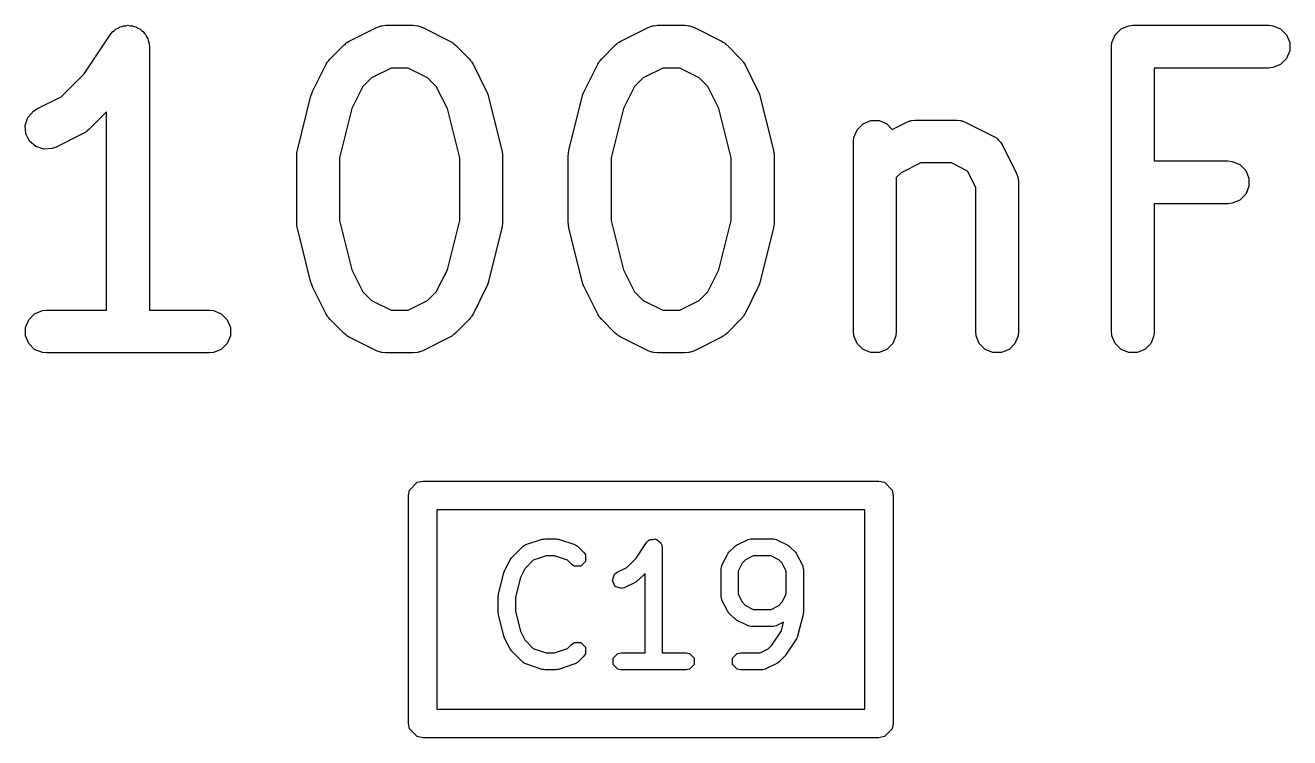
# Model space of a CAD drawing. Extents: x 4.17 to 6.89, y -6.18 to -1.34.
# Drawn here: x 6.3703 to 6.5449, y -5.372 to -5.2736 of the extents above; entities that cross this region are included whole.
import ezdxf

# ---------------------------------------------------------------- set-up
doc = ezdxf.new("R2010")
doc.units = 0
doc.header["$MEASUREMENT"] = 0
doc.layers.add('BLACK', color=7, linetype='CONTINUOUS')

msp = doc.modelspace()

# ---------------------------------------------------------------- linework, layer by layer
at = {"layer": 'BLACK', "linetype": 'CONTINUOUS'}
for p, q in [((6.37847, -5.28031), (6.38206, -5.27493)), ((6.38206, -5.27493), (6.38242, -5.27448)), ((6.38206, -5.27493), (6.38206, -5.27493)), ((6.38206, -5.27493), (6.38206, -5.27493)), ((6.38206, -5.27493), (6.38206, -5.27493)), ((6.38242, -5.27448), (6.38267, -5.27432)), ((6.38267, -5.27432), (6.38287, -5.27411)), ((6.38287, -5.27411), (6.38314, -5.274)), ((6.38314, -5.274), (6.38338, -5.27384)), ((6.38338, -5.27384), (6.38367, -5.27378)), ((6.38367, -5.27378), (6.38394, -5.27367)), ((6.38394, -5.27367), (6.38423, -5.27367)), ((6.38423, -5.27367), (6.38451, -5.27361)), ((6.38451, -5.27361), (6.3848, -5.27367)), ((6.3848, -5.27367), (6.38509, -5.27367)), ((6.38509, -5.27367), (6.38536, -5.27378)), ((6.38536, -5.27378), (6.38564, -5.27384)), ((6.38564, -5.27384), (6.38588, -5.274)), ((6.38588, -5.274), (6.38615, -5.27411)), ((6.38615, -5.27411), (6.38636, -5.27432)), ((6.38636, -5.27432), (6.3866, -5.27448)), ((6.3866, -5.27448), (6.38676, -5.27472)), ((6.38676, -5.27472), (6.38697, -5.27493)), ((6.38697, -5.27493), (6.38708, -5.27519)), ((6.41506, -5.2758), (6.41881, -5.27393)), ((6.41881, -5.27393), (6.41936, -5.27372)), ((6.41936, -5.27372), (6.41946, -5.27371)), ((6.41946, -5.27371), (6.41956, -5.27367)), ((6.41956, -5.27367), (6.42013, -5.27361)), ((6.42013, -5.27361), (6.42388, -5.27361)), ((6.42388, -5.27361), (6.42446, -5.27367)), ((6.42446, -5.27367), (6.42456, -5.27371)), ((6.42456, -5.27371), (6.42466, -5.27372)), ((6.42466, -5.27372), (6.42521, -5.27393)), ((6.42521, -5.27393), (6.42895, -5.2758)), ((6.45256, -5.2758), (6.45631, -5.27393)), ((6.45631, -5.27393), (6.45685, -5.27372)), ((6.45685, -5.27372), (6.45696, -5.27371)), ((6.45696, -5.27371), (6.45705, -5.27367)), ((6.45705, -5.27367), (6.45763, -5.27361)), ((6.45763, -5.27361), (6.46138, -5.27361)), ((6.46138, -5.27361), (6.46196, -5.27367)), ((6.46196, -5.27367), (6.46205, -5.27371)), ((6.46205, -5.27371), (6.46216, -5.27372)), ((6.46216, -5.27372), (6.4627, -5.27393)), ((6.4627, -5.27393), (6.46645, -5.2758)), ((6.52035, -5.27599), (6.52079, -5.27493)), ((6.52079, -5.27493), (6.52161, -5.27411)), ((6.52161, -5.27411), (6.52267, -5.27367)), ((6.52267, -5.27367), (6.52325, -5.27361)), ((6.52325, -5.27361), (6.54199, -5.27361)), ((6.54199, -5.27361), (6.54257, -5.27367)), ((6.54257, -5.27367), (6.54364, -5.27411)), ((6.54364, -5.27411), (6.54445, -5.27493)), ((6.54445, -5.27493), (6.54489, -5.27599)), ((6.38708, -5.27519), (6.38724, -5.27543)), ((6.38724, -5.27543), (6.3873, -5.27572)), ((6.3873, -5.27572), (6.38741, -5.27599)), ((6.38741, -5.27599), (6.38747, -5.27656)), ((6.38747, -5.27656), (6.38747, -5.27656)), ((6.38747, -5.27656), (6.38747, -5.27657)), ((6.38747, -5.27657), (6.38747, -5.27657)), ((6.38747, -5.27657), (6.38747, -5.31299)), ((6.41242, -5.27823), (6.4143, -5.27635)), ((6.4143, -5.27635), (6.41452, -5.27617)), ((6.41452, -5.27617), (6.41458, -5.27611)), ((6.41458, -5.27611), (6.41466, -5.27605)), ((6.41466, -5.27605), (6.41474, -5.27599)), ((6.41474, -5.27599), (6.41482, -5.27596)), ((6.41482, -5.27596), (6.41506, -5.2758)), ((6.42895, -5.2758), (6.4292, -5.27596)), ((6.4292, -5.27596), (6.42927, -5.27599)), ((6.42927, -5.27599), (6.42936, -5.27605)), ((6.42936, -5.27605), (6.42944, -5.27611)), ((6.42944, -5.27611), (6.4295, -5.27617)), ((6.4295, -5.27617), (6.42972, -5.27635)), ((6.42972, -5.27635), (6.4316, -5.27823)), ((6.44992, -5.27823), (6.45179, -5.27635)), ((6.45179, -5.27635), (6.45202, -5.27617)), ((6.45202, -5.27617), (6.45207, -5.27611)), ((6.45207, -5.27611), (6.45216, -5.27605)), ((6.45216, -5.27605), (6.45224, -5.27599)), ((6.45224, -5.27599), (6.45231, -5.27596)), ((6.45231, -5.27596), (6.45256, -5.2758)), ((6.46645, -5.2758), (6.4667, -5.27596)), ((6.4667, -5.27596), (6.46677, -5.27599)), ((6.46677, -5.27599), (6.46685, -5.27605)), ((6.46685, -5.27605), (6.46694, -5.27611)), ((6.46694, -5.27611), (6.46699, -5.27617)), ((6.46699, -5.27617), (6.46722, -5.27635)), ((6.46722, -5.27635), (6.46909, -5.27823)), ((6.52029, -5.27657), (6.52035, -5.27599)), ((6.52029, -5.31594), (6.52029, -5.27657)), ((6.54489, -5.27599), (6.54489, -5.27714)), ((6.41212, -5.2786), (6.41218, -5.27851)), ((6.41218, -5.27851), (6.41224, -5.27846)), ((6.41224, -5.27846), (6.41242, -5.27823)), ((6.4316, -5.27823), (6.43178, -5.27846)), ((6.43178, -5.27846), (6.43184, -5.27851)), ((6.43184, -5.27851), (6.4319, -5.2786)), ((6.44962, -5.2786), (6.44967, -5.27851)), ((6.44967, -5.27851), (6.44973, -5.27846)), ((6.44973, -5.27846), (6.44992, -5.27823)), ((6.46909, -5.27823), (6.46928, -5.27846)), ((6.46928, -5.27846), (6.46934, -5.27851)), ((6.46934, -5.27851), (6.46939, -5.2786)), ((6.54445, -5.27821), (6.54364, -5.27902)), ((6.54489, -5.27714), (6.54445, -5.27821)), ((6.40999, -5.28275), (6.41187, -5.279)), ((6.41187, -5.279), (6.41203, -5.27875)), ((6.41203, -5.27875), (6.41206, -5.27868)), ((6.41206, -5.27868), (6.41212, -5.2786)), ((6.42083, -5.27952), (6.41813, -5.28087)), ((6.42319, -5.27952), (6.42083, -5.27952)), ((6.42588, -5.28087), (6.42319, -5.27952)), ((6.4319, -5.2786), (6.43196, -5.27868)), ((6.43196, -5.27868), (6.43199, -5.27875)), ((6.43199, -5.27875), (6.43215, -5.279)), ((6.43215, -5.279), (6.43402, -5.28275)), ((6.44749, -5.28275), (6.44936, -5.279)), ((6.44936, -5.279), (6.44952, -5.27875)), ((6.44952, -5.27875), (6.44955, -5.27868)), ((6.44955, -5.27868), (6.44962, -5.2786)), ((6.45833, -5.27952), (6.45563, -5.28087)), ((6.46068, -5.27952), (6.45833, -5.27952)), ((6.46338, -5.28087), (6.46068, -5.27952)), ((6.46939, -5.2786), (6.46946, -5.27868)), ((6.46946, -5.27868), (6.46949, -5.27875)), ((6.46949, -5.27875), (6.46965, -5.279)), ((6.46965, -5.279), (6.47152, -5.28275)), ((6.54199, -5.27952), (6.5262, -5.27952)), ((6.5262, -5.27952), (6.5262, -5.29236)), ((6.54257, -5.27946), (6.54199, -5.27952)), ((6.54364, -5.27902), (6.54257, -5.27946)), ((6.37527, -5.28351), (6.37847, -5.28031)), ((6.41813, -5.28087), (6.41694, -5.28207)), ((6.42708, -5.28207), (6.42588, -5.28087)), ((6.45563, -5.28087), (6.45443, -5.28207)), ((6.46458, -5.28207), (6.46338, -5.28087)), ((6.37195, -5.28518), (6.37527, -5.28351)), ((6.4079, -5.29085), (6.40977, -5.28335)), ((6.40977, -5.28335), (6.40979, -5.28331)), ((6.40979, -5.28329), (6.40988, -5.28305)), ((6.40979, -5.28331), (6.40979, -5.28329)), ((6.40988, -5.28305), (6.40997, -5.28281)), ((6.40997, -5.28281), (6.40998, -5.28279)), ((6.40998, -5.28279), (6.40999, -5.28275)), ((6.41694, -5.28207), (6.41542, -5.2851)), ((6.4286, -5.2851), (6.42708, -5.28207)), ((6.43402, -5.28275), (6.43404, -5.28279)), ((6.43404, -5.28279), (6.43405, -5.28281)), ((6.43405, -5.28281), (6.43414, -5.28305)), ((6.43414, -5.28305), (6.43423, -5.28329)), ((6.43423, -5.28329), (6.43423, -5.28331)), ((6.43423, -5.28331), (6.43425, -5.28335)), ((6.43425, -5.28335), (6.43612, -5.29085)), ((6.44539, -5.29085), (6.44727, -5.28335)), ((6.44727, -5.28335), (6.44728, -5.28331)), ((6.44728, -5.28329), (6.44737, -5.28305)), ((6.44728, -5.28331), (6.44728, -5.28329)), ((6.44737, -5.28305), (6.44746, -5.28281)), ((6.44746, -5.28281), (6.44747, -5.28279)), ((6.44747, -5.28279), (6.44749, -5.28275)), ((6.45443, -5.28207), (6.45292, -5.2851)), ((6.46609, -5.2851), (6.46458, -5.28207)), ((6.47152, -5.28275), (6.47154, -5.28279)), ((6.47154, -5.28279), (6.47155, -5.28281)), ((6.47155, -5.28281), (6.47164, -5.28305)), ((6.47164, -5.28305), (6.47173, -5.28329)), ((6.47173, -5.28329), (6.47173, -5.28331)), ((6.47173, -5.28331), (6.47174, -5.28335)), ((6.47174, -5.28335), (6.47362, -5.29085)), ((6.3707, -5.28635), (6.37146, -5.28548)), ((6.37146, -5.28548), (6.37195, -5.28518)), ((6.41542, -5.2851), (6.41371, -5.29193)), ((6.43031, -5.29193), (6.4286, -5.2851)), ((6.45292, -5.2851), (6.45121, -5.29193)), ((6.4678, -5.29193), (6.46609, -5.2851)), ((6.37034, -5.28745), (6.3707, -5.28635)), ((6.38156, -5.28557), (6.3791, -5.28803)), ((6.38156, -5.31299), (6.38156, -5.28557)), ((6.48517, -5.28805), (6.48599, -5.28724)), ((6.48599, -5.28724), (6.48705, -5.28679)), ((6.48705, -5.28679), (6.4882, -5.28679)), ((6.4882, -5.28679), (6.48927, -5.28724)), ((6.48927, -5.28724), (6.49003, -5.288)), ((6.49003, -5.288), (6.49193, -5.28705)), ((6.49193, -5.28705), (6.49247, -5.28684)), ((6.49247, -5.28684), (6.49258, -5.28684)), ((6.49258, -5.28684), (6.49267, -5.28679)), ((6.49267, -5.28679), (6.49325, -5.28674)), ((6.49325, -5.28674), (6.49888, -5.28674)), ((6.49888, -5.28674), (6.49945, -5.28679)), ((6.49945, -5.28679), (6.49955, -5.28684)), ((6.49955, -5.28684), (6.49965, -5.28684)), ((6.49965, -5.28684), (6.5002, -5.28705)), ((6.5002, -5.28705), (6.50395, -5.28892)), ((6.37042, -5.2886), (6.37034, -5.28745)), ((6.37093, -5.28963), (6.37042, -5.2886)), ((6.37834, -5.28858), (6.37459, -5.29046)), ((6.37858, -5.28843), (6.37834, -5.28858)), ((6.37866, -5.2884), (6.37858, -5.28843)), ((6.37874, -5.28833), (6.37866, -5.2884)), ((6.37883, -5.28827), (6.37874, -5.28833)), ((6.37888, -5.28822), (6.37883, -5.28827)), ((6.3791, -5.28803), (6.37888, -5.28822)), ((6.48473, -5.28911), (6.48517, -5.28805)), ((6.50395, -5.28892), (6.50404, -5.28899)), ((6.50404, -5.28899), (6.50409, -5.289)), ((6.50409, -5.289), (6.50414, -5.28905)), ((6.3718, -5.29038), (6.37093, -5.28963)), ((6.3729, -5.29075), (6.3718, -5.29038)), ((6.37405, -5.29066), (6.3729, -5.29075)), ((6.37459, -5.29046), (6.37405, -5.29066)), ((6.48467, -5.28969), (6.48473, -5.28911)), ((6.48467, -5.31594), (6.48467, -5.28969)), ((6.50414, -5.28905), (6.50444, -5.28923)), ((6.50444, -5.28923), (6.50468, -5.28951)), ((6.50468, -5.28951), (6.50496, -5.28976)), ((6.50496, -5.28976), (6.50514, -5.29005)), ((6.50514, -5.29005), (6.50519, -5.2901)), ((6.50519, -5.2901), (6.50521, -5.29015)), ((6.50521, -5.29015), (6.50527, -5.29025)), ((6.50527, -5.29025), (6.50714, -5.29399)), ((6.40781, -5.29142), (6.40784, -5.29121)), ((6.40782, -5.29147), (6.40781, -5.29142)), ((6.40781, -5.29157), (6.40782, -5.29147)), ((6.40781, -5.30094), (6.40781, -5.29157)), ((6.40784, -5.29121), (6.40787, -5.29099)), ((6.40787, -5.29099), (6.40788, -5.29095)), ((6.40788, -5.29095), (6.4079, -5.29085)), ((6.41371, -5.29193), (6.41371, -5.30058)), ((6.43031, -5.30058), (6.43031, -5.29193)), ((6.43612, -5.29085), (6.43614, -5.29095)), ((6.43614, -5.29095), (6.43615, -5.29099)), ((6.43615, -5.29099), (6.43618, -5.29121)), ((6.43618, -5.29121), (6.43621, -5.29142)), ((6.43621, -5.29142), (6.4362, -5.29147)), ((6.4362, -5.29147), (6.43621, -5.29157)), ((6.43621, -5.29157), (6.43621, -5.30094)), ((6.4453, -5.29157), (6.44531, -5.29147)), ((6.4453, -5.30094), (6.4453, -5.29157)), ((6.44531, -5.29142), (6.44534, -5.29121)), ((6.44531, -5.29147), (6.44531, -5.29142)), ((6.44534, -5.29121), (6.44536, -5.29099)), ((6.44536, -5.29099), (6.44538, -5.29095)), ((6.44538, -5.29095), (6.44539, -5.29085)), ((6.45121, -5.29193), (6.45121, -5.30058)), ((6.4678, -5.30058), (6.4678, -5.29193)), ((6.47362, -5.29085), (6.47363, -5.29095)), ((6.47363, -5.29095), (6.47365, -5.29099)), ((6.47365, -5.29099), (6.47367, -5.29121)), ((6.47367, -5.29121), (6.4737, -5.29142)), ((6.4737, -5.29142), (6.4737, -5.29147)), ((6.4737, -5.29147), (6.47371, -5.29157)), ((6.47371, -5.29157), (6.47371, -5.30094)), ((6.5262, -5.29236), (6.53637, -5.29236)), ((6.53637, -5.29236), (6.53695, -5.29242)), ((6.53695, -5.29242), (6.53801, -5.29286)), ((6.49125, -5.29399), (6.49058, -5.29466)), ((6.49395, -5.29264), (6.49125, -5.29399)), ((6.49818, -5.29264), (6.49395, -5.29264)), ((6.50042, -5.29377), (6.49818, -5.29264)), ((6.50155, -5.29601), (6.50042, -5.29377)), ((6.50714, -5.29399), (6.50735, -5.29454)), ((6.53801, -5.29286), (6.53883, -5.29367)), ((6.53883, -5.29367), (6.53927, -5.29474)), ((6.49058, -5.29466), (6.49058, -5.31594)), ((6.50735, -5.29454), (6.50735, -5.29464)), ((6.50735, -5.29464), (6.5074, -5.29474)), ((6.5074, -5.29474), (6.50745, -5.29532)), ((6.50745, -5.29532), (6.50745, -5.31594)), ((6.53927, -5.29589), (6.53883, -5.29696)), ((6.53927, -5.29474), (6.53927, -5.29589)), ((6.50155, -5.31594), (6.50155, -5.29601)), ((6.53883, -5.29696), (6.53801, -5.29777)), ((6.53637, -5.29827), (6.5262, -5.29827)), ((6.5262, -5.29827), (6.5262, -5.31594)), ((6.53695, -5.29821), (6.53637, -5.29827)), ((6.53801, -5.29777), (6.53695, -5.29821)), ((6.40782, -5.30104), (6.40781, -5.30094)), ((6.40781, -5.30108), (6.40782, -5.30104)), ((6.40784, -5.3013), (6.40781, -5.30108)), ((6.41371, -5.30058), (6.41542, -5.30741)), ((6.4286, -5.30741), (6.43031, -5.30058)), ((6.43621, -5.30108), (6.43618, -5.3013)), ((6.43621, -5.30094), (6.4362, -5.30104)), ((6.4362, -5.30104), (6.43621, -5.30108)), ((6.44531, -5.30104), (6.4453, -5.30094)), ((6.44531, -5.30108), (6.44531, -5.30104)), ((6.44534, -5.3013), (6.44531, -5.30108)), ((6.45121, -5.30058), (6.45292, -5.30741)), ((6.46609, -5.30741), (6.4678, -5.30058)), ((6.4737, -5.30108), (6.47367, -5.3013)), ((6.47371, -5.30094), (6.4737, -5.30104)), ((6.4737, -5.30104), (6.4737, -5.30108)), ((6.40787, -5.30152), (6.40784, -5.3013)), ((6.40788, -5.30156), (6.40787, -5.30152)), ((6.4079, -5.30166), (6.40788, -5.30156)), ((6.40977, -5.30915), (6.4079, -5.30166)), ((6.43612, -5.30166), (6.43425, -5.30915)), ((6.43614, -5.30156), (6.43612, -5.30166)), ((6.43615, -5.30152), (6.43614, -5.30156)), ((6.43618, -5.3013), (6.43615, -5.30152)), ((6.44536, -5.30152), (6.44534, -5.3013)), ((6.44538, -5.30156), (6.44536, -5.30152)), ((6.44539, -5.30166), (6.44538, -5.30156)), ((6.44727, -5.30915), (6.44539, -5.30166)), ((6.47362, -5.30166), (6.47174, -5.30915)), ((6.47363, -5.30156), (6.47362, -5.30166)), ((6.47365, -5.30152), (6.47363, -5.30156)), ((6.47367, -5.3013), (6.47365, -5.30152)), ((6.41542, -5.30741), (6.41694, -5.31044)), ((6.42708, -5.31044), (6.4286, -5.30741)), ((6.45292, -5.30741), (6.45443, -5.31044)), ((6.46458, -5.31044), (6.46609, -5.30741)), ((6.40979, -5.3092), (6.40977, -5.30915)), ((6.40979, -5.30922), (6.40979, -5.3092)), ((6.40988, -5.30946), (6.40979, -5.30922)), ((6.40997, -5.3097), (6.40988, -5.30946)), ((6.40998, -5.30972), (6.40997, -5.3097)), ((6.40999, -5.30976), (6.40998, -5.30972)), ((6.41187, -5.31351), (6.40999, -5.30976)), ((6.43402, -5.30976), (6.43215, -5.31351)), ((6.43404, -5.30972), (6.43402, -5.30976)), ((6.43405, -5.3097), (6.43404, -5.30972)), ((6.43414, -5.30946), (6.43405, -5.3097)), ((6.43423, -5.30922), (6.43414, -5.30946)), ((6.43425, -5.30915), (6.43423, -5.3092)), ((6.43423, -5.3092), (6.43423, -5.30922)), ((6.44728, -5.3092), (6.44727, -5.30915)), ((6.44728, -5.30922), (6.44728, -5.3092)), ((6.44737, -5.30946), (6.44728, -5.30922)), ((6.44746, -5.3097), (6.44737, -5.30946)), ((6.44747, -5.30972), (6.44746, -5.3097)), ((6.44749, -5.30976), (6.44747, -5.30972)), ((6.44936, -5.31351), (6.44749, -5.30976)), ((6.47152, -5.30976), (6.46965, -5.31351)), ((6.47154, -5.30972), (6.47152, -5.30976)), ((6.47155, -5.3097), (6.47154, -5.30972)), ((6.47164, -5.30946), (6.47155, -5.3097)), ((6.47173, -5.30922), (6.47164, -5.30946)), ((6.47174, -5.30915), (6.47173, -5.3092)), ((6.47173, -5.3092), (6.47173, -5.30922)), ((6.41694, -5.31044), (6.41813, -5.31164)), ((6.41813, -5.31164), (6.42083, -5.31299)), ((6.42319, -5.31299), (6.42588, -5.31164)), ((6.42588, -5.31164), (6.42708, -5.31044)), ((6.45443, -5.31044), (6.45563, -5.31164)), ((6.45563, -5.31164), (6.45833, -5.31299)), ((6.46068, -5.31299), (6.46338, -5.31164)), ((6.46338, -5.31164), (6.46458, -5.31044)), ((6.37163, -5.31348), (6.37269, -5.31304)), ((6.37269, -5.31304), (6.37327, -5.31299)), ((6.37327, -5.31299), (6.38156, -5.31299)), ((6.38747, -5.31299), (6.39576, -5.31299)), ((6.39576, -5.31299), (6.39634, -5.31304)), ((6.39634, -5.31304), (6.3974, -5.31348)), ((6.42083, -5.31299), (6.42319, -5.31299)), ((6.45833, -5.31299), (6.46068, -5.31299)), ((6.37037, -5.31536), (6.37081, -5.3143)), ((6.37081, -5.3143), (6.37163, -5.31348)), ((6.3974, -5.31348), (6.39822, -5.3143)), ((6.39822, -5.3143), (6.39866, -5.31536)), ((6.41203, -5.31376), (6.41187, -5.31351)), ((6.41206, -5.31383), (6.41203, -5.31376)), ((6.41212, -5.31391), (6.41206, -5.31383)), ((6.41218, -5.314), (6.41212, -5.31391)), ((6.41224, -5.31405), (6.41218, -5.314)), ((6.41242, -5.31428), (6.41224, -5.31405)), ((6.4143, -5.31615), (6.41242, -5.31428)), ((6.4316, -5.31428), (6.42972, -5.31615)), ((6.43178, -5.31405), (6.4316, -5.31428)), ((6.43184, -5.314), (6.43178, -5.31405)), ((6.4319, -5.31391), (6.43184, -5.314)), ((6.43196, -5.31383), (6.4319, -5.31391)), ((6.43199, -5.31376), (6.43196, -5.31383)), ((6.43215, -5.31351), (6.43199, -5.31376)), ((6.44952, -5.31376), (6.44936, -5.31351)), ((6.44955, -5.31383), (6.44952, -5.31376)), ((6.44962, -5.31391), (6.44955, -5.31383)), ((6.44967, -5.314), (6.44962, -5.31391)), ((6.44973, -5.31405), (6.44967, -5.314)), ((6.44992, -5.31428), (6.44973, -5.31405)), ((6.45179, -5.31615), (6.44992, -5.31428)), ((6.46909, -5.31428), (6.46722, -5.31615)), ((6.46928, -5.31405), (6.46909, -5.31428)), ((6.46934, -5.314), (6.46928, -5.31405)), ((6.46939, -5.31391), (6.46934, -5.314)), ((6.46946, -5.31383), (6.46939, -5.31391)), ((6.46949, -5.31376), (6.46946, -5.31383)), ((6.46965, -5.31351), (6.46949, -5.31376)), ((6.37037, -5.31651), (6.37037, -5.31536)), ((6.37081, -5.31758), (6.37037, -5.31651)), ((6.39866, -5.31651), (6.39822, -5.31758)), ((6.39866, -5.31536), (6.39866, -5.31651)), ((6.41452, -5.31634), (6.4143, -5.31615)), ((6.41458, -5.3164), (6.41452, -5.31634)), ((6.41466, -5.31645), (6.41458, -5.3164)), ((6.41474, -5.31652), (6.41466, -5.31645)), ((6.41482, -5.31655), (6.41474, -5.31652)), ((6.41506, -5.3167), (6.41482, -5.31655)), ((6.41881, -5.31858), (6.41506, -5.3167)), ((6.42895, -5.3167), (6.42521, -5.31858)), ((6.4292, -5.31655), (6.42895, -5.3167)), ((6.42927, -5.31652), (6.4292, -5.31655)), ((6.42936, -5.31645), (6.42927, -5.31652)), ((6.42944, -5.3164), (6.42936, -5.31645)), ((6.4295, -5.31634), (6.42944, -5.3164)), ((6.42972, -5.31615), (6.4295, -5.31634)), ((6.45202, -5.31634), (6.45179, -5.31615)), ((6.45207, -5.3164), (6.45202, -5.31634)), ((6.45216, -5.31645), (6.45207, -5.3164)), ((6.45224, -5.31652), (6.45216, -5.31645)), ((6.45231, -5.31655), (6.45224, -5.31652)), ((6.45256, -5.3167), (6.45231, -5.31655)), ((6.45631, -5.31858), (6.45256, -5.3167)), ((6.46645, -5.3167), (6.4627, -5.31858)), ((6.4667, -5.31655), (6.46645, -5.3167)), ((6.46677, -5.31652), (6.4667, -5.31655)), ((6.46685, -5.31645), (6.46677, -5.31652)), ((6.46694, -5.3164), (6.46685, -5.31645)), ((6.46699, -5.31634), (6.46694, -5.3164)), ((6.46722, -5.31615), (6.46699, -5.31634)), ((6.48473, -5.31651), (6.48467, -5.31594)), ((6.48517, -5.31758), (6.48473, -5.31651)), ((6.49052, -5.31651), (6.49008, -5.31758)), ((6.49058, -5.31594), (6.49052, -5.31651)), ((6.5016, -5.31651), (6.50155, -5.31594)), ((6.50204, -5.31758), (6.5016, -5.31651)), ((6.5074, -5.31651), (6.50695, -5.31758)), ((6.50745, -5.31594), (6.5074, -5.31651)), ((6.52035, -5.31651), (6.52029, -5.31594)), ((6.52079, -5.31758), (6.52035, -5.31651)), ((6.52614, -5.31651), (6.5257, -5.31758)), ((6.5262, -5.31594), (6.52614, -5.31651)), ((6.37163, -5.31839), (6.37081, -5.31758)), ((6.37269, -5.31883), (6.37163, -5.31839)), ((6.3974, -5.31839), (6.39634, -5.31883)), ((6.39822, -5.31758), (6.3974, -5.31839)), ((6.41936, -5.31879), (6.41881, -5.31858)), ((6.42521, -5.31858), (6.42466, -5.31879)), ((6.45685, -5.31879), (6.45631, -5.31858)), ((6.4627, -5.31858), (6.46216, -5.31879)), ((6.48599, -5.31839), (6.48517, -5.31758)), ((6.48705, -5.31883), (6.48599, -5.31839)), ((6.48927, -5.31839), (6.4882, -5.31883)), ((6.49008, -5.31758), (6.48927, -5.31839)), ((6.50286, -5.31839), (6.50204, -5.31758)), ((6.50392, -5.31883), (6.50286, -5.31839)), ((6.50614, -5.31839), (6.50508, -5.31883)), ((6.50695, -5.31758), (6.50614, -5.31839)), ((6.52161, -5.31839), (6.52079, -5.31758)), ((6.52267, -5.31883), (6.52161, -5.31839)), ((6.52489, -5.31839), (6.52382, -5.31883)), ((6.5257, -5.31758), (6.52489, -5.31839)), ((6.37327, -5.31889), (6.37269, -5.31883)), ((6.39576, -5.31889), (6.37327, -5.31889)), ((6.39634, -5.31883), (6.39576, -5.31889)), ((6.41946, -5.31879), (6.41936, -5.31879)), ((6.41956, -5.31883), (6.41946, -5.31879)), ((6.42013, -5.31889), (6.41956, -5.31883)), ((6.42388, -5.31889), (6.42013, -5.31889)), ((6.42446, -5.31883), (6.42388, -5.31889)), ((6.42456, -5.31879), (6.42446, -5.31883)), ((6.42466, -5.31879), (6.42456, -5.31879)), ((6.45696, -5.31879), (6.45685, -5.31879)), ((6.45705, -5.31883), (6.45696, -5.31879)), ((6.45763, -5.31889), (6.45705, -5.31883)), ((6.46138, -5.31889), (6.45763, -5.31889)), ((6.46196, -5.31883), (6.46138, -5.31889)), ((6.46205, -5.31879), (6.46196, -5.31883)), ((6.46216, -5.31879), (6.46205, -5.31879)), ((6.4882, -5.31883), (6.48705, -5.31883)), ((6.50508, -5.31883), (6.50392, -5.31883)), ((6.52382, -5.31883), (6.52267, -5.31883)), ((6.42323, -5.33858), (6.42338, -5.33783)), ((6.42338, -5.33783), (6.42444, -5.33676)), ((6.42444, -5.33676), (6.4252, -5.33661)), ((6.4252, -5.33661), (6.48819, -5.33661)), ((6.48819, -5.33661), (6.48894, -5.33676)), ((6.48894, -5.33676), (6.49001, -5.33783)), ((6.49001, -5.33783), (6.49016, -5.33858)), ((6.42323, -5.37008), (6.42323, -5.33858)), ((6.49016, -5.33858), (6.49016, -5.37008)), ((6.42717, -5.34055), (6.42717, -5.36811)), ((6.48622, -5.34055), (6.42717, -5.34055)), ((6.48622, -5.36811), (6.48622, -5.34055)), ((6.43945, -5.34537), (6.4417, -5.34462)), ((6.4417, -5.34462), (6.44188, -5.3446)), ((6.44188, -5.3446), (6.44207, -5.34456)), ((6.44207, -5.34456), (6.44357, -5.34456)), ((6.44357, -5.34456), (6.44376, -5.3446)), ((6.44376, -5.3446), (6.44394, -5.34462)), ((6.44394, -5.34462), (6.44619, -5.34537)), ((6.45609, -5.34509), (6.45641, -5.34476)), ((6.45641, -5.34476), (6.45653, -5.34474)), ((6.45653, -5.34474), (6.45662, -5.34465)), ((6.45662, -5.34465), (6.45696, -5.34465)), ((6.45696, -5.34465), (6.4573, -5.34459)), ((6.4573, -5.34459), (6.4574, -5.34465)), ((6.4574, -5.34465), (6.45752, -5.34465)), ((6.45752, -5.34465), (6.45776, -5.3449)), ((6.46854, -5.34544), (6.47004, -5.34469)), ((6.47004, -5.34469), (6.47009, -5.34467)), ((6.47009, -5.34467), (6.47011, -5.34465)), ((6.47011, -5.34465), (6.4703, -5.34462)), ((6.4703, -5.34462), (6.47048, -5.34457)), ((6.47048, -5.34457), (6.47051, -5.34458)), ((6.47051, -5.34458), (6.47057, -5.34456)), ((6.47057, -5.34456), (6.47357, -5.34456)), ((6.47357, -5.34456), (6.47362, -5.34458)), ((6.47362, -5.34458), (6.47365, -5.34457)), ((6.47365, -5.34457), (6.47383, -5.34462)), ((6.47383, -5.34462), (6.47402, -5.34465)), ((6.47402, -5.34465), (6.47404, -5.34467)), ((6.47404, -5.34467), (6.47409, -5.34469)), ((6.47409, -5.34469), (6.47559, -5.34544)), ((6.43749, -5.34716), (6.43898, -5.34566)), ((6.43898, -5.34566), (6.43903, -5.34563)), ((6.43903, -5.34563), (6.43905, -5.3456)), ((6.43905, -5.3456), (6.43921, -5.34551)), ((6.43921, -5.34551), (6.43937, -5.3454)), ((6.43937, -5.3454), (6.4394, -5.3454)), ((6.4394, -5.3454), (6.43945, -5.34537)), ((6.44619, -5.34537), (6.44624, -5.3454)), ((6.44624, -5.3454), (6.44627, -5.3454)), ((6.44627, -5.3454), (6.44643, -5.34551)), ((6.44643, -5.34551), (6.44659, -5.3456)), ((6.44659, -5.3456), (6.44661, -5.34563)), ((6.44661, -5.34563), (6.44665, -5.34566)), ((6.44665, -5.34566), (6.4474, -5.34641)), ((6.4474, -5.34641), (6.44766, -5.34679)), ((6.45465, -5.34724), (6.45609, -5.34509)), ((6.45776, -5.3449), (6.45805, -5.34509)), ((6.45805, -5.34509), (6.45807, -5.34521)), ((6.45807, -5.34521), (6.45816, -5.34529)), ((6.45816, -5.34529), (6.45825, -5.34575)), ((6.45825, -5.34575), (6.45825, -5.36031)), ((6.46726, -5.34672), (6.46738, -5.34657)), ((6.46738, -5.34657), (6.46748, -5.34641)), ((6.46748, -5.34641), (6.46823, -5.34566)), ((6.46823, -5.34566), (6.46839, -5.34555)), ((6.46839, -5.34555), (6.46854, -5.34544)), ((6.47559, -5.34544), (6.47574, -5.34555)), ((6.47574, -5.34555), (6.4759, -5.34566)), ((6.4759, -5.34566), (6.47665, -5.34641)), ((6.47665, -5.34641), (6.47676, -5.34657)), ((6.47676, -5.34657), (6.47687, -5.34672)), ((6.43651, -5.34897), (6.43726, -5.34747)), ((6.43726, -5.34747), (6.43738, -5.34732)), ((6.43738, -5.34732), (6.43749, -5.34716)), ((6.44046, -5.34753), (6.43929, -5.34869)), ((6.44226, -5.34693), (6.44046, -5.34753)), ((6.44338, -5.34693), (6.44226, -5.34693)), ((6.44518, -5.34753), (6.44338, -5.34693)), ((6.44573, -5.34808), (6.44518, -5.34753)), ((6.44612, -5.34834), (6.44573, -5.34808)), ((6.44702, -5.34834), (6.44612, -5.34834)), ((6.44766, -5.3477), (6.44702, -5.34834)), ((6.44766, -5.34679), (6.44766, -5.3477)), ((6.45337, -5.34852), (6.45465, -5.34724)), ((6.46644, -5.34848), (6.46648, -5.34829)), ((6.46648, -5.34829), (6.46649, -5.34827)), ((6.46649, -5.34827), (6.46651, -5.34822)), ((6.46651, -5.34822), (6.46726, -5.34672)), ((6.46929, -5.34794), (6.46875, -5.34902)), ((6.46977, -5.34747), (6.46929, -5.34794)), ((6.47084, -5.34693), (6.46977, -5.34747)), ((6.47329, -5.34693), (6.47084, -5.34693)), ((6.47437, -5.34747), (6.47329, -5.34693)), ((6.47484, -5.34794), (6.47437, -5.34747)), ((6.47538, -5.34902), (6.47484, -5.34794)), ((6.47687, -5.34672), (6.47762, -5.34822)), ((6.47762, -5.34822), (6.47764, -5.34827)), ((6.47764, -5.34827), (6.47766, -5.34829)), ((6.47766, -5.34829), (6.47769, -5.34848)), ((6.43567, -5.35221), (6.43642, -5.34921)), ((6.43642, -5.34921), (6.43648, -5.34909)), ((6.43648, -5.34909), (6.43651, -5.34897)), ((6.43868, -5.34991), (6.438, -5.35264)), ((6.43929, -5.34869), (6.43868, -5.34991)), ((6.45139, -5.35033), (6.45168, -5.34947)), ((6.45168, -5.34947), (6.45204, -5.34919)), ((6.45204, -5.34919), (6.45337, -5.34852)), ((6.45589, -5.34935), (6.4549, -5.35033)), ((6.45589, -5.36031), (6.45589, -5.34935)), ((6.46639, -5.34866), (6.46644, -5.34848)), ((6.4664, -5.34869), (6.46639, -5.34866)), ((6.46639, -5.34874), (6.4664, -5.34869)), ((6.46639, -5.35249), (6.46639, -5.34874)), ((6.46875, -5.34902), (6.46875, -5.35222)), ((6.47538, -5.35222), (6.47538, -5.34902)), ((6.47769, -5.34848), (6.47774, -5.34866)), ((6.47774, -5.34866), (6.47773, -5.34869)), ((6.47773, -5.34869), (6.47775, -5.34874)), ((6.47775, -5.34874), (6.47775, -5.35474)), ((6.45179, -5.35114), (6.45139, -5.35033)), ((6.45265, -5.35142), (6.45179, -5.35114)), ((6.4531, -5.3513), (6.45265, -5.35142)), ((6.4546, -5.35055), (6.4531, -5.3513)), ((6.45475, -5.35043), (6.4546, -5.35055)), ((6.4549, -5.35033), (6.45475, -5.35043)), ((6.43564, -5.35249), (6.43567, -5.35235)), ((6.43564, -5.35474), (6.43564, -5.35249)), ((6.43567, -5.35235), (6.43567, -5.35221)), ((6.438, -5.35264), (6.438, -5.3546)), ((6.4664, -5.35255), (6.46639, -5.35249)), ((6.46639, -5.35258), (6.4664, -5.35255)), ((6.46644, -5.35276), (6.46639, -5.35258)), ((6.46648, -5.35295), (6.46644, -5.35276)), ((6.46649, -5.35297), (6.46648, -5.35295)), ((6.46651, -5.35302), (6.46649, -5.35297)), ((6.46726, -5.35452), (6.46651, -5.35302)), ((6.46875, -5.35222), (6.46929, -5.35329)), ((6.46929, -5.35329), (6.46977, -5.35377)), ((6.47437, -5.35377), (6.47484, -5.35329)), ((6.47484, -5.35329), (6.47538, -5.35222)), ((6.43567, -5.35489), (6.43564, -5.35474)), ((6.43567, -5.35503), (6.43567, -5.35489)), ((6.43642, -5.35803), (6.43567, -5.35503)), ((6.438, -5.3546), (6.43868, -5.35733)), ((6.46738, -5.35467), (6.46726, -5.35452)), ((6.46748, -5.35483), (6.46738, -5.35467)), ((6.46823, -5.35558), (6.46748, -5.35483)), ((6.46977, -5.35377), (6.47084, -5.35431)), ((6.47084, -5.35431), (6.47329, -5.35431)), ((6.47329, -5.35431), (6.47437, -5.35377)), ((6.47771, -5.35503), (6.47696, -5.35803)), ((6.47772, -5.35489), (6.47771, -5.35503)), ((6.47775, -5.35474), (6.47772, -5.35489)), ((6.46839, -5.35568), (6.46823, -5.35558)), ((6.46854, -5.3558), (6.46839, -5.35568)), ((6.47004, -5.35655), (6.46854, -5.3558)), ((6.47009, -5.35657), (6.47004, -5.35655)), ((6.47011, -5.35659), (6.47009, -5.35657)), ((6.4703, -5.35662), (6.47011, -5.35659)), ((6.47048, -5.35667), (6.4703, -5.35662)), ((6.47051, -5.35666), (6.47048, -5.35667)), ((6.47057, -5.35668), (6.47051, -5.35666)), ((6.47357, -5.35668), (6.47057, -5.35668)), ((6.47362, -5.35666), (6.47357, -5.35668)), ((6.47365, -5.35667), (6.47362, -5.35666)), ((6.47383, -5.35662), (6.47365, -5.35667)), ((6.47402, -5.35659), (6.47383, -5.35662)), ((6.47404, -5.35657), (6.47402, -5.35659)), ((6.47409, -5.35655), (6.47404, -5.35657)), ((6.47501, -5.35609), (6.47409, -5.35655)), ((6.47472, -5.35726), (6.47501, -5.35609)), ((6.43648, -5.35815), (6.43642, -5.35803)), ((6.43651, -5.35827), (6.43648, -5.35815)), ((6.43726, -5.35977), (6.43651, -5.35827)), ((6.43868, -5.35733), (6.43929, -5.35854)), ((6.43929, -5.35854), (6.44046, -5.35971)), ((6.4734, -5.35924), (6.47472, -5.35726)), ((6.4768, -5.3584), (6.4753, -5.36065)), ((6.47688, -5.35821), (6.4768, -5.3584)), ((6.47696, -5.35803), (6.47688, -5.35821)), ((6.43738, -5.35992), (6.43726, -5.35977)), ((6.43749, -5.36008), (6.43738, -5.35992)), ((6.43898, -5.36158), (6.43749, -5.36008)), ((6.44046, -5.35971), (6.44226, -5.36031)), ((6.44226, -5.36031), (6.44338, -5.36031)), ((6.44338, -5.36031), (6.44518, -5.35971)), ((6.44518, -5.35971), (6.44573, -5.35916)), ((6.44573, -5.35916), (6.44612, -5.3589)), ((6.44612, -5.3589), (6.44702, -5.3589)), ((6.44702, -5.3589), (6.44766, -5.35954)), ((6.44766, -5.36045), (6.4474, -5.36083)), ((6.44766, -5.35954), (6.44766, -5.36045)), ((6.45148, -5.36104), (6.45212, -5.3604)), ((6.45212, -5.3604), (6.45257, -5.36031)), ((6.45257, -5.36031), (6.45589, -5.36031)), ((6.45825, -5.36031), (6.46157, -5.36031)), ((6.46157, -5.36031), (6.46202, -5.3604)), ((6.46202, -5.3604), (6.46266, -5.36104)), ((6.46798, -5.36104), (6.46861, -5.3604)), ((6.46861, -5.3604), (6.46907, -5.36031)), ((6.46907, -5.36031), (6.47179, -5.36031)), ((6.47179, -5.36031), (6.47287, -5.35977)), ((6.47287, -5.35977), (6.4734, -5.35924)), ((6.43903, -5.36161), (6.43898, -5.36158)), ((6.43905, -5.36164), (6.43903, -5.36161)), ((6.43921, -5.36173), (6.43905, -5.36164)), ((6.43937, -5.36183), (6.43921, -5.36173)), ((6.4394, -5.36183), (6.43937, -5.36183)), ((6.43945, -5.36186), (6.4394, -5.36183)), ((6.4417, -5.36261), (6.43945, -5.36186)), ((6.44619, -5.36186), (6.44394, -5.36261)), ((6.44624, -5.36183), (6.44619, -5.36186)), ((6.44627, -5.36183), (6.44624, -5.36183)), ((6.44643, -5.36173), (6.44627, -5.36183)), ((6.44659, -5.36164), (6.44643, -5.36173)), ((6.44661, -5.36161), (6.44659, -5.36164)), ((6.44665, -5.36158), (6.44661, -5.36161)), ((6.4474, -5.36083), (6.44665, -5.36158)), ((6.45148, -5.36195), (6.45148, -5.36104)), ((6.45212, -5.36258), (6.45148, -5.36195)), ((6.46266, -5.36195), (6.46202, -5.36258)), ((6.46266, -5.36104), (6.46266, -5.36195)), ((6.46798, -5.36195), (6.46798, -5.36104)), ((6.46861, -5.36258), (6.46798, -5.36195)), ((6.47409, -5.3618), (6.47259, -5.36255)), ((6.47424, -5.36168), (6.47409, -5.3618)), ((6.4744, -5.36158), (6.47424, -5.36168)), ((6.47515, -5.36083), (6.4744, -5.36158)), ((6.47522, -5.36073), (6.47515, -5.36083)), ((6.4753, -5.36065), (6.47522, -5.36073)), ((6.44188, -5.36264), (6.4417, -5.36261)), ((6.44207, -5.36267), (6.44188, -5.36264)), ((6.44357, -5.36267), (6.44207, -5.36267)), ((6.44376, -5.36264), (6.44357, -5.36267)), ((6.44394, -5.36261), (6.44376, -5.36264)), ((6.45257, -5.36267), (6.45212, -5.36258)), ((6.46157, -5.36267), (6.45257, -5.36267)), ((6.46202, -5.36258), (6.46157, -5.36267)), ((6.46907, -5.36267), (6.46861, -5.36258)), ((6.47207, -5.36267), (6.46907, -5.36267)), ((6.47212, -5.36266), (6.47207, -5.36267)), ((6.47215, -5.36267), (6.47212, -5.36266)), ((6.47233, -5.36262), (6.47215, -5.36267)), ((6.47252, -5.36258), (6.47233, -5.36262)), ((6.47254, -5.36257), (6.47252, -5.36258)), ((6.47259, -5.36255), (6.47254, -5.36257)), ((6.42717, -5.36811), (6.48622, -5.36811)), ((6.42338, -5.37083), (6.42323, -5.37008)), ((6.42444, -5.3719), (6.42338, -5.37083)), ((6.49001, -5.37083), (6.48894, -5.3719)), ((6.49016, -5.37008), (6.49001, -5.37083)), ((6.4252, -5.37205), (6.42444, -5.3719)), ((6.48819, -5.37205), (6.4252, -5.37205)), ((6.48894, -5.3719), (6.48819, -5.37205))]:
    msp.add_line(p, q, dxfattribs=at)

doc.saveas('drawing.dxf')
